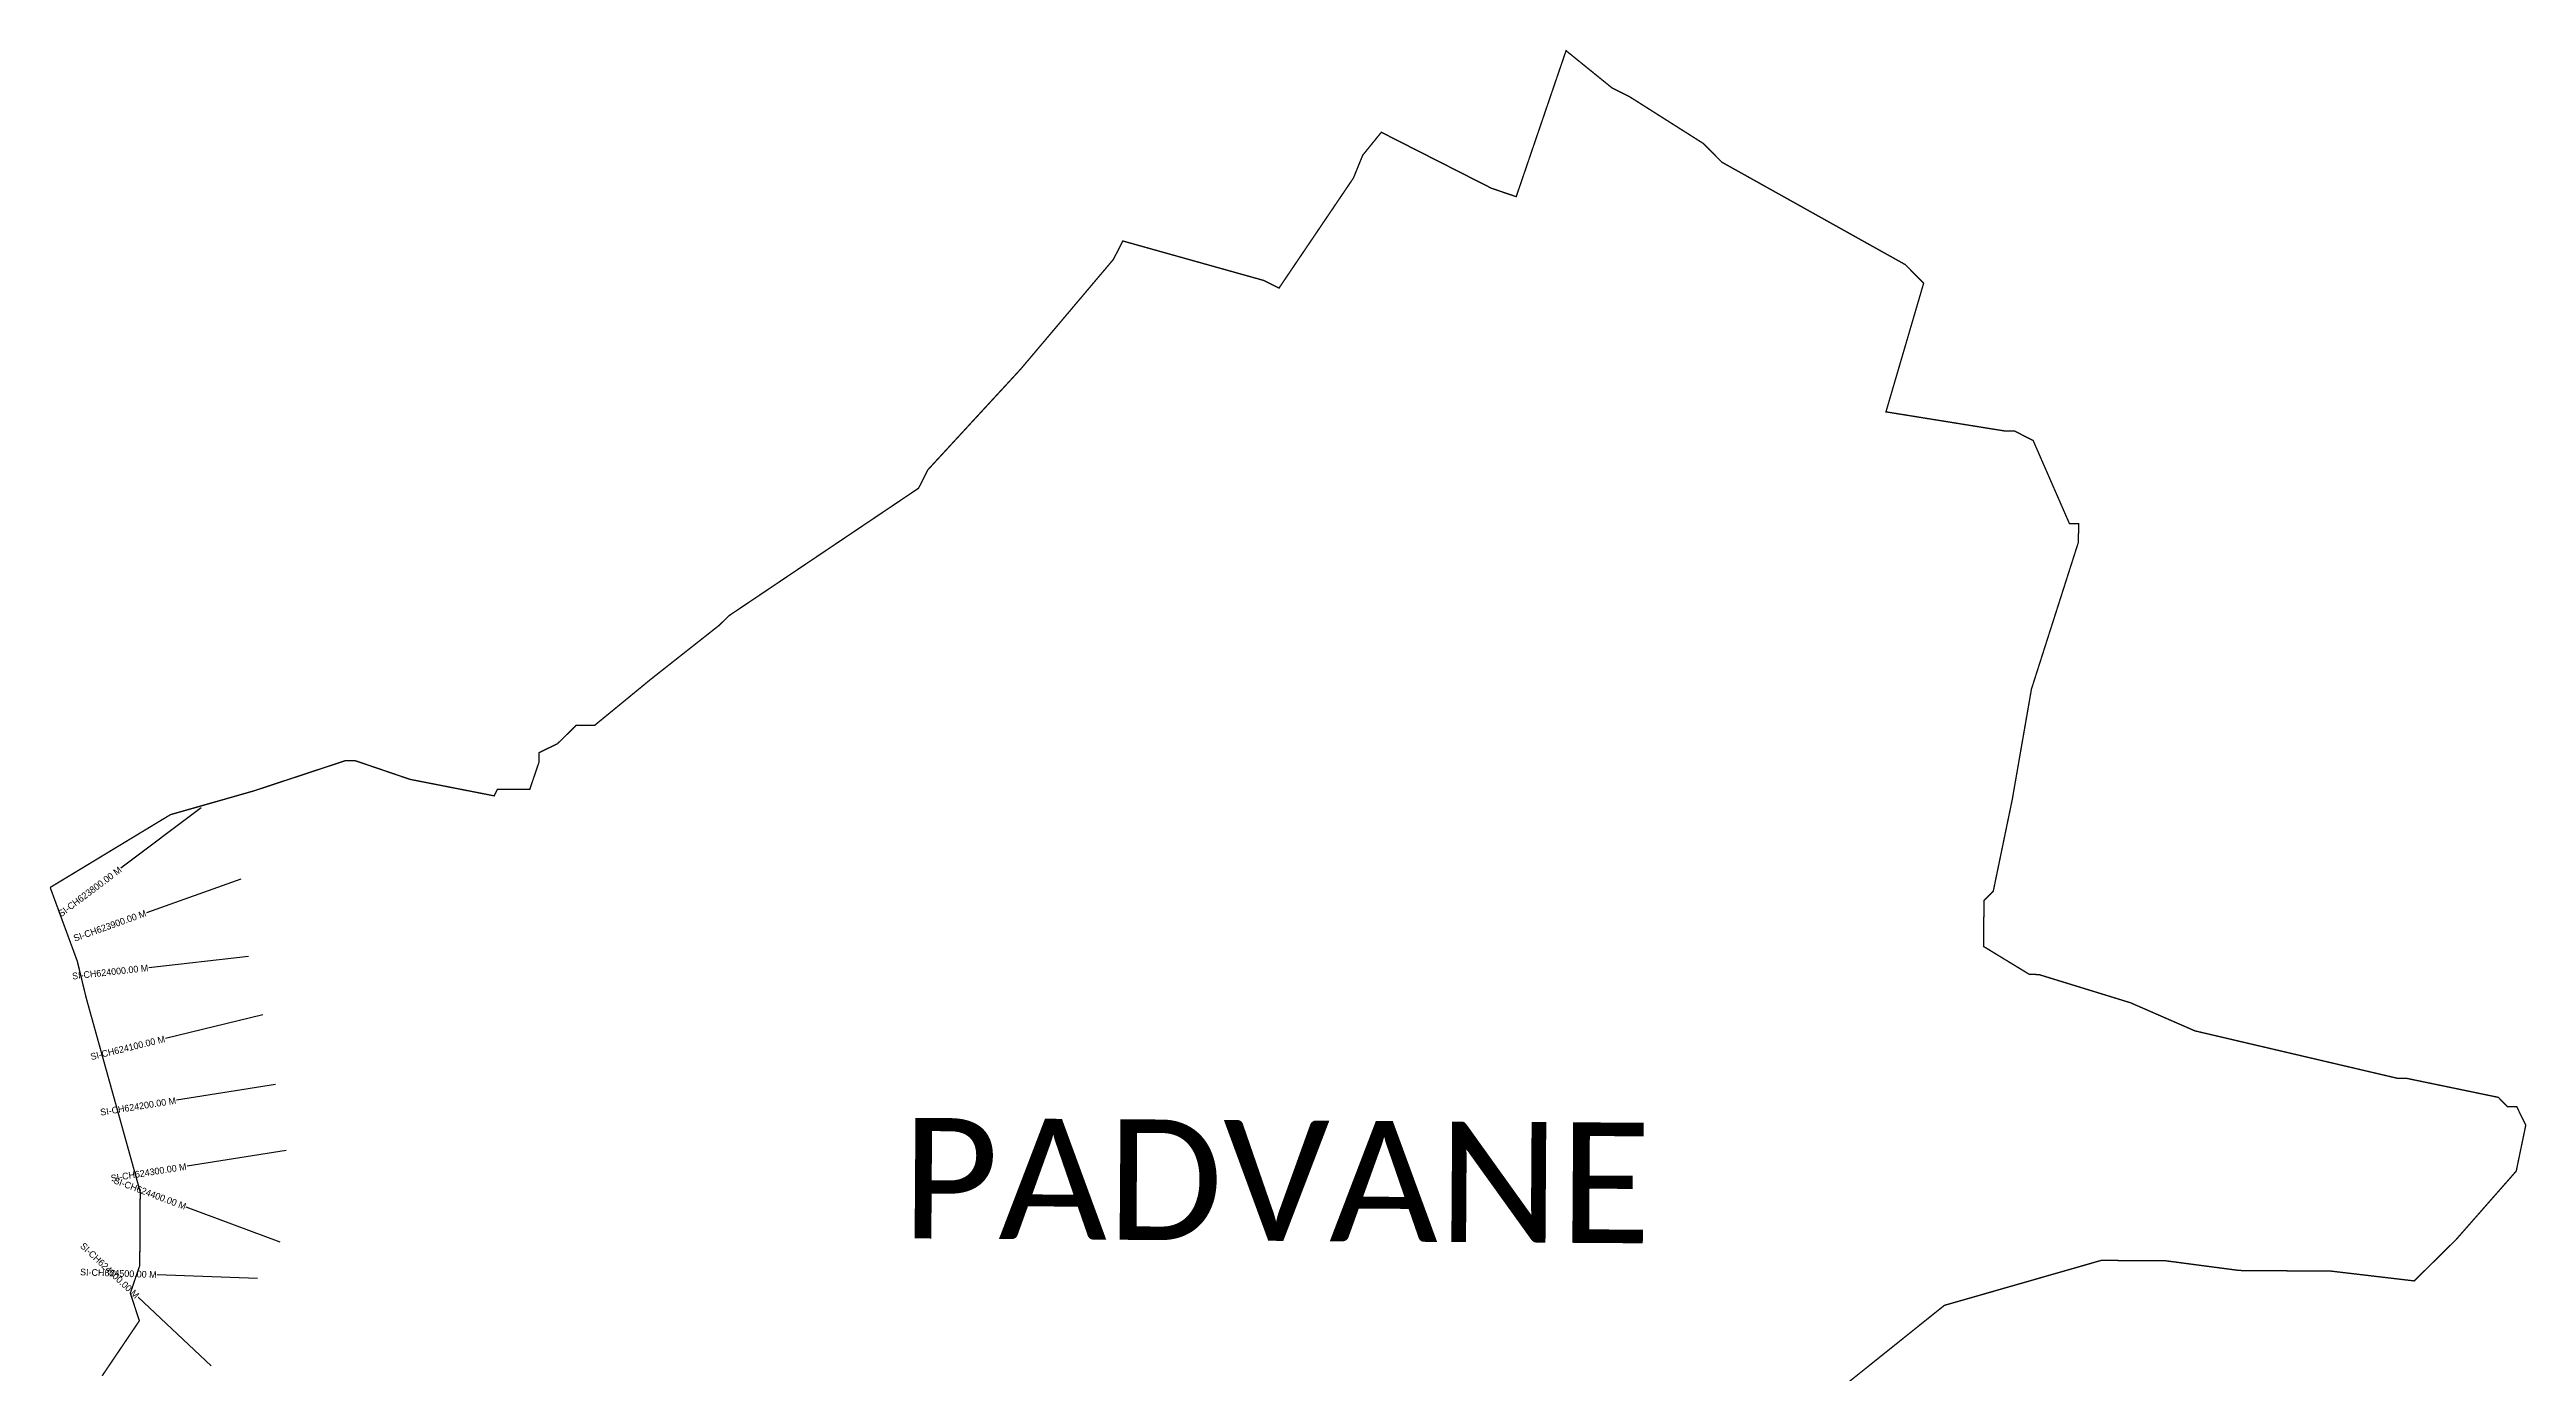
# Model space of a CAD drawing. Header units: metres. Extents: x 325273 to 328986, y 1812841 to 1816589.
# Drawn here: x 325280 to 328986, y 1814608 to 1816589 of the extents above; entities that cross this region are included whole.
import ezdxf
from ezdxf.enums import TextEntityAlignment as Align

# ---------------------------------------------------------------- set-up
doc = ezdxf.new("R2010")
doc.units = ezdxf.units.M
for name, color, linetype in [('CS', 134, 'Continuous'), ('CSMark', 6, 'Continuous'), ('VILLAGE NAME', 250, 'Continuous')]:
    doc.layers.add(name, color=color, linetype=linetype)

msp = doc.modelspace()

# ---------------------------------------------------------------- linework, layer by layer
at = {"color": 6, "const_width": 2}
for points in [[(326040.3, 1815550.2), (326068, 1815577.5), (326095.5, 1815577.4), (326137.1, 1815611.5), (326178.7, 1815645.7), (326282.6, 1815727.7), (326296.4, 1815741.4), (326580.2, 1815932.3), (326594.1, 1815959.8), (326732.9, 1816110.4), (326871.8, 1816274.8), (326885.8, 1816302.3), (327097.2, 1816243.1), (327119.5, 1816231.8), (327230.8, 1816396.4), (327244.8, 1816430.7), (327272.6, 1816465), (327437.4, 1816381.2), (327474.4, 1816368.6), (327549, 1816587.1), (327617.5, 1816531.6), (327645, 1816517.6), (327754.5, 1816448.1), (327782.1, 1816420.2), (328056.6, 1816266.9), (328084, 1816239.1), (328027.6, 1816046.6), (328206.5, 1816017.8), (328220.1, 1816017.8), (328247.8, 1816003.8), (328302.1, 1815879.4), (328315.8, 1815879.3), (328315.6, 1815851.7), (328245.3, 1815631.8), (328216.6, 1815466.6), (328188.1, 1815329), (328174.2, 1815315.4), (328173.8, 1815246.5), (328242.4, 1815204.7), (328256.2, 1815204.6), (328393.6, 1815162.3), (328489.8, 1815120.3), (328792.5, 1815049.4), (328806.2, 1815049.3), (328943.8, 1815020.8), (328957.5, 1815006.9), (328971.3, 1815006.9), (328984.9, 1814979.2), (328970.6, 1814910.4), (328880.4, 1814807.7), (328818, 1814746.1), (328694, 1814760.7), (328556.3, 1814761.7), (328446.2, 1814776.2), (328349.7, 1814776.8), (328115, 1814709.5), (327893.4, 1814531.9)], [(325281, 1815334.9), (325460.9, 1815443.8), (325586, 1815479.5), (325723.2, 1815524.8), (325737, 1815524.7), (325819.5, 1815496.6), (325945.2, 1815472), (325950.2, 1815481.9), (325998.5, 1815481.6), (326012.5, 1815522.8), (326012.6, 1815536.6), (326040.3, 1815550.2), (326040.3, 1815550.2)], [(325358.8, 1814604.1), (325414.4, 1814686.4), (325400.9, 1814727.8), (325415, 1814769), (325415.7, 1814879.3), (325335, 1815169.1), (325321.6, 1815224.4), (325281, 1815334.9)]]:
    msp.add_lwpolyline(points, dxfattribs=at)
at = {"layer": 'CS'}
for p, q in [((325506.7, 1815453.8), (325386.8, 1815363.6)), ((325566.3, 1815347.4), (325425, 1815297.1)), ((325577.7, 1815231.4), (325428.6, 1815214.8)), ((325599.3, 1815144.4), (325453.6, 1815108.7)), ((325618.2, 1815040), (325470.1, 1815016.4)), ((325634, 1814941.2), (325485.8, 1814917.7)), ((325625.2, 1814804.1), (325484.7, 1814856.7)), ((325591.1, 1814749.9), (325441.2, 1814755.3)), ((325521.8, 1814619.1), (325412.5, 1814721.8))]:
    msp.add_line(p, q, dxfattribs=at)

# ---------------------------------------------------------------- texts
at = {"layer": 'CSMark'}
for s, rotation, p in [('SI-CH623800.00 M', 36.9538, (325386, 1815363)), ('SI-CH623900.00 M', 19.584, (325424.1, 1815296.8)), ('SI-CH624000.00 M', 6.3383, (325427.6, 1815214.7)), ('SI-CH624100.00 M', 13.7535, (325452.6, 1815108.5)), ('SI-CH624200.00 M', 9.0377, (325469.1, 1815016.3)), ('SI-CH624300.00 M', 9.0377, (325484.8, 1814917.5)), ('SI-CH624400.00 M', 339.4605, (325483.8, 1814857.1)), ('SI-CH624600.00 M', 316.775, (325411.8, 1814722.5)), ('SI-CH624500.00 M', 357.9348, (325440.2, 1814755.4))]:
    msp.add_text(s, height=10, rotation=rotation, dxfattribs=at).set_placement(p, align=Align.MIDDLE_RIGHT)
at = {"layer": 'VILLAGE NAME', "insert": (326555.4, 1814990.2), "char_height": 180.345, "attachment_point": 1, "rotation": 359.6139}
msp.add_mtext_dynamic_manual_height_columns('{\\fCalibri|b0|i0|c0|p34;PADVANE}', width=1779.605, gutter_width=901.7, heights=[0], dxfattribs=at)

doc.saveas('drawing.dxf')
